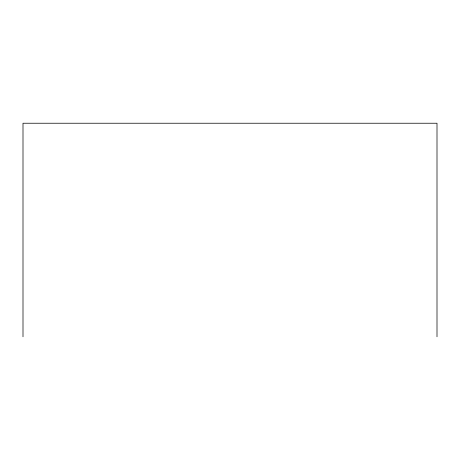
<?xml version="1.0" encoding="UTF-8"?>
<svg xmlns="http://www.w3.org/2000/svg" width="460" height="460" viewBox="0 0 460 460"><rect width="100%" height="100%" fill="white"/><g stroke="black" fill="none" stroke-linecap="round" stroke-linejoin="round"><path stroke-width="0.69" d="M437 336.766L437 123.234L23 123.234L23 336.766"/></g></svg>
